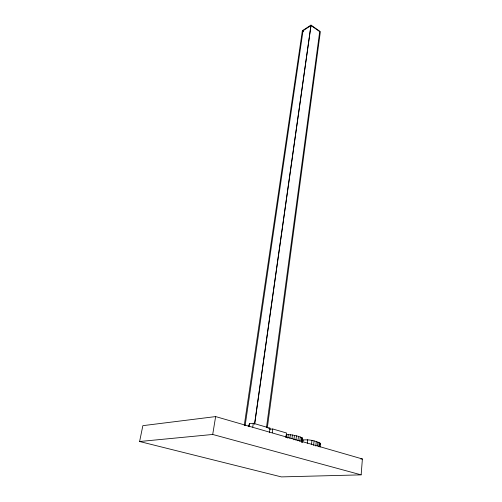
<?xml version="1.0" encoding="UTF-8"?>
<svg xmlns="http://www.w3.org/2000/svg" width="502" height="502" viewBox="0 0 502 502"><rect width="100%" height="100%" fill="white"/><g stroke="black" fill="none" stroke-linecap="round" stroke-linejoin="round"><path stroke-width="0.75" d="M361.145 474.861L362.394 458.972L215.64 416.585L142.857 425.658L139.606 441.515L281.365 476.9L361.145 474.861L212.704 434.462L139.606 441.515M302.7 442.206L302.944 440.009C308.786 439.375 315.306 440.48 320.401 443.454L319.925 444.082M319.63 446.698L320.006 443.046M320.031 447.1L320.401 443.454M317.553 445.77L317.935 442.099M318.808 446.259L319.184 442.595M313.606 445.387L314.076 440.969M315.783 445.977L316.247 441.565M311.541 444.157L311.943 440.467M307.312 443.335L307.713 439.645M301.809 442.337L302.317 437.882L298.452 436.332L292.396 434.977L286.328 434.431L285.964 437.418M301.972 442.331L302.311 439.382M302.179 441.992L302.317 437.882M299.732 441.371L300.246 436.903M301.106 441.139L301.533 437.424M295.929 440.273L296.45 435.792M297.937 440.806L298.452 436.332M293.902 439.827L294.436 435.341M291.951 438.717L292.396 434.977M287.859 438.252L288.311 434.519M289.892 438.434L290.344 434.701M286.027 437.531L286.579 433.019L272.762 428.972L269.668 429.273M272.266 432.774L272.762 428.972M269.455 432.755L270.057 428.181L253.303 423.274L249.626 423.669L248.157 426.38M266.506 427.422L319.699 31.613L311.014 25.552L303.032 30.741L245.108 425.677M267.309 427.886L320.364 31.645L310.983 25.1L302.367 30.71L244.242 425.577M252.751 427.133L253.303 423.274M254.57 423.952L310.983 25.1M254.665 424.134L311.014 25.552M249.187 426.744L249.626 423.669M212.704 434.462L215.64 416.585M302.392 438.641L302.593 438.29M268.551 428.332L270.057 428.181M360.838 459.041L362.394 458.972M302.944 440.009L303.384 440.135M302.367 30.71L303.616 31.563"/></g></svg>
